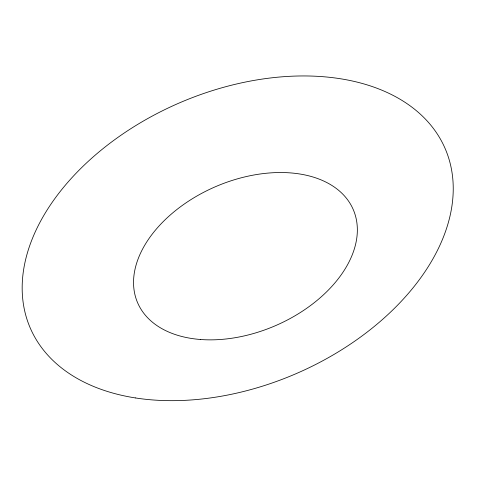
<?xml version="1.0" encoding="UTF-8"?>
<svg xmlns="http://www.w3.org/2000/svg" width="477" height="477" viewBox="0 0 477 477"><rect width="100%" height="100%" fill="white"/><g stroke="black" fill="none" stroke-linecap="round" stroke-linejoin="round"><path stroke-width="0.72" d="M135.301 397.919A226.02 147.417 -23.4 0 0 453.15 184.283A226.02 147.417 -23.4 0 0 124.658 132.725A226.02 147.417 -23.4 0 0 135.301 397.919M200.578 339.499A117.449 75.682 -23.4 0 0 356.659 221.274A117.449 75.682 -23.4 0 0 179.09 207.811A117.449 75.682 -23.4 0 0 200.578 339.499"/></g></svg>
